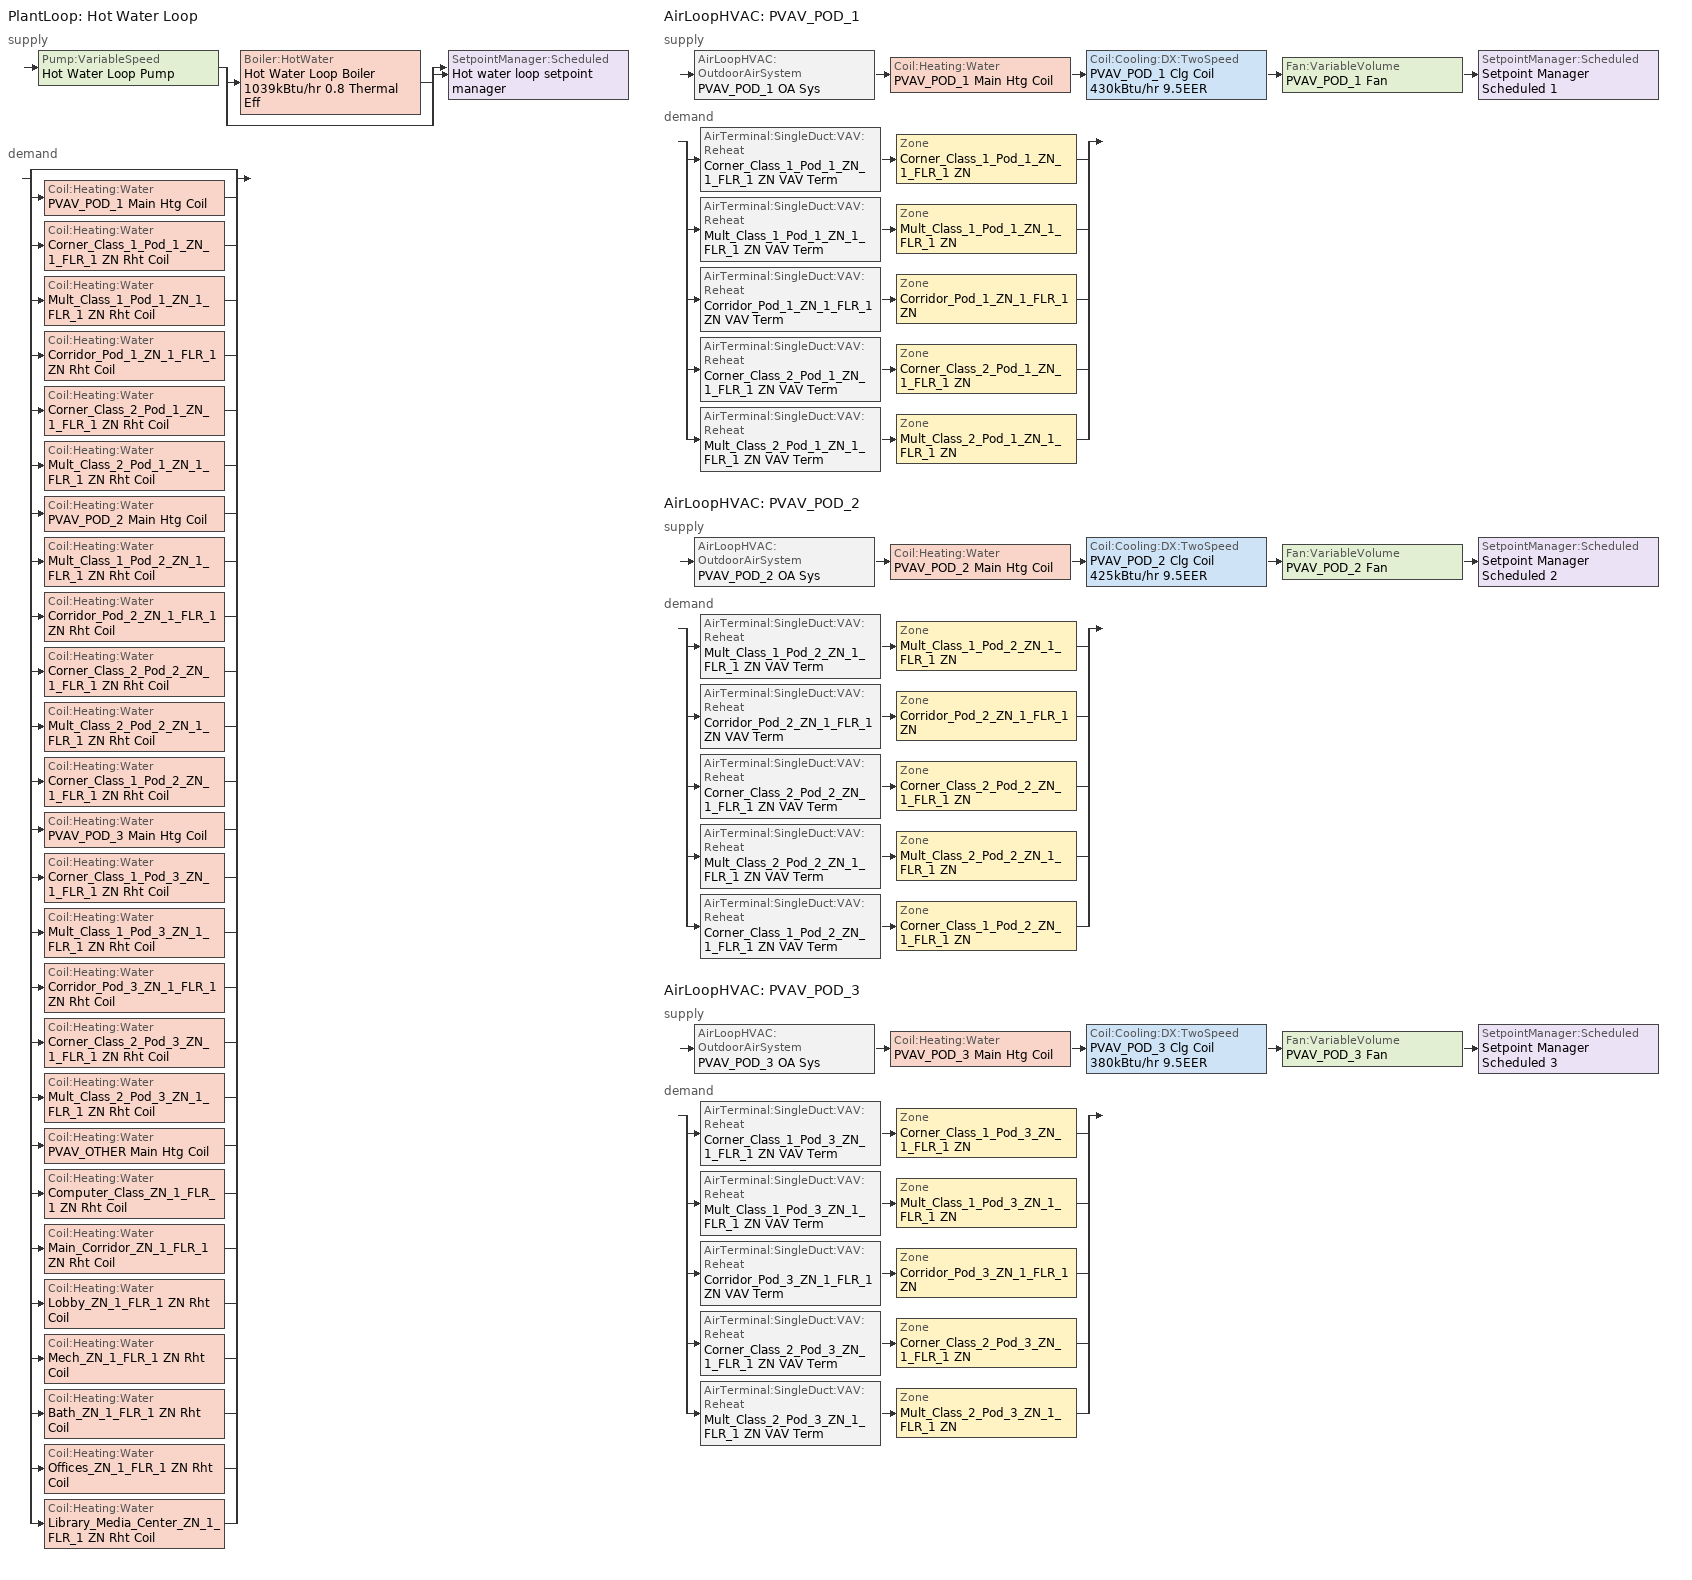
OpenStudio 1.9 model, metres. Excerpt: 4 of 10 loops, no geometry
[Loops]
PlantLoop 'Hot Water Loop'
 supply: Pump:VariableSpeed 'Hot Water Loop Pump' > split
  | Boiler:HotWater 'Hot Water Loop Boiler 1039kBtu/hr 0.8 Thermal Eff'
  | bypass
  join > SetpointManager:Scheduled 'Hot water loop setpoint manager'
 demand: split
  | bypass
  | Coil:Heating:Water 'PVAV_POD_1 Main Htg Coil'
  | Coil:Heating:Water 'Corner_Class_1_Pod_1_ZN_1_FLR_1 ZN Rht Coil'
  | Coil:Heating:Water 'Mult_Class_1_Pod_1_ZN_1_FLR_1 ZN Rht Coil'
  | Coil:Heating:Water 'Corridor_Pod_1_ZN_1_FLR_1 ZN Rht Coil'
  | Coil:Heating:Water 'Corner_Class_2_Pod_1_ZN_1_FLR_1 ZN Rht Coil'
  | Coil:Heating:Water 'Mult_Class_2_Pod_1_ZN_1_FLR_1 ZN Rht Coil'
  | Coil:Heating:Water 'PVAV_POD_2 Main Htg Coil'
  | Coil:Heating:Water 'Mult_Class_1_Pod_2_ZN_1_FLR_1 ZN Rht Coil'
  | Coil:Heating:Water 'Corridor_Pod_2_ZN_1_FLR_1 ZN Rht Coil'
  | Coil:Heating:Water 'Corner_Class_2_Pod_2_ZN_1_FLR_1 ZN Rht Coil'
  | Coil:Heating:Water 'Mult_Class_2_Pod_2_ZN_1_FLR_1 ZN Rht Coil'
  | Coil:Heating:Water 'Corner_Class_1_Pod_2_ZN_1_FLR_1 ZN Rht Coil'
  | Coil:Heating:Water 'PVAV_POD_3 Main Htg Coil'
  | Coil:Heating:Water 'Corner_Class_1_Pod_3_ZN_1_FLR_1 ZN Rht Coil'
  | Coil:Heating:Water 'Mult_Class_1_Pod_3_ZN_1_FLR_1 ZN Rht Coil'
  | Coil:Heating:Water 'Corridor_Pod_3_ZN_1_FLR_1 ZN Rht Coil'
  | Coil:Heating:Water 'Corner_Class_2_Pod_3_ZN_1_FLR_1 ZN Rht Coil'
  | Coil:Heating:Water 'Mult_Class_2_Pod_3_ZN_1_FLR_1 ZN Rht Coil'
  | Coil:Heating:Water 'PVAV_OTHER Main Htg Coil'
  | Coil:Heating:Water 'Computer_Class_ZN_1_FLR_1 ZN Rht Coil'
  | Coil:Heating:Water 'Main_Corridor_ZN_1_FLR_1 ZN Rht Coil'
  | Coil:Heating:Water 'Lobby_ZN_1_FLR_1 ZN Rht Coil'
  | Coil:Heating:Water 'Mech_ZN_1_FLR_1 ZN Rht Coil'
  | Coil:Heating:Water 'Bath_ZN_1_FLR_1 ZN Rht Coil'
  | Coil:Heating:Water 'Offices_ZN_1_FLR_1 ZN Rht Coil'
  | Coil:Heating:Water 'Library_Media_Center_ZN_1_FLR_1 ZN Rht Coil'
AirLoopHVAC 'PVAV_POD_1'
 supply: AirLoopHVAC:OutdoorAirSystem 'PVAV_POD_1 OA Sys' > Coil:Heating:Water 'PVAV_POD_1 Main Htg Coil' > Coil:Cooling:DX:TwoSpeed 'PVAV_POD_1 Clg Coil 430kBtu/hr 9.5EER' > Fan:VariableVolume 'PVAV_POD_1 Fan' > SetpointManager:Scheduled 'Setpoint Manager Scheduled 1'
 demand: split
  | AirTerminal:SingleDuct:VAV:Reheat 'Corner_Class_1_Pod_1_ZN_1_FLR_1 ZN VAV Term' > Zone 'Corner_Class_1_Pod_1_ZN_1_FLR_1 ZN'
  | AirTerminal:SingleDuct:VAV:Reheat 'Mult_Class_1_Pod_1_ZN_1_FLR_1 ZN VAV Term' > Zone 'Mult_Class_1_Pod_1_ZN_1_FLR_1 ZN'
  | AirTerminal:SingleDuct:VAV:Reheat 'Corridor_Pod_1_ZN_1_FLR_1 ZN VAV Term' > Zone 'Corridor_Pod_1_ZN_1_FLR_1 ZN'
  | AirTerminal:SingleDuct:VAV:Reheat 'Corner_Class_2_Pod_1_ZN_1_FLR_1 ZN VAV Term' > Zone 'Corner_Class_2_Pod_1_ZN_1_FLR_1 ZN'
  | AirTerminal:SingleDuct:VAV:Reheat 'Mult_Class_2_Pod_1_ZN_1_FLR_1 ZN VAV Term' > Zone 'Mult_Class_2_Pod_1_ZN_1_FLR_1 ZN'
AirLoopHVAC 'PVAV_POD_2'
 supply: AirLoopHVAC:OutdoorAirSystem 'PVAV_POD_2 OA Sys' > Coil:Heating:Water 'PVAV_POD_2 Main Htg Coil' > Coil:Cooling:DX:TwoSpeed 'PVAV_POD_2 Clg Coil 425kBtu/hr 9.5EER' > Fan:VariableVolume 'PVAV_POD_2 Fan' > SetpointManager:Scheduled 'Setpoint Manager Scheduled 2'
 demand: split
  | AirTerminal:SingleDuct:VAV:Reheat 'Mult_Class_1_Pod_2_ZN_1_FLR_1 ZN VAV Term' > Zone 'Mult_Class_1_Pod_2_ZN_1_FLR_1 ZN'
  | AirTerminal:SingleDuct:VAV:Reheat 'Corridor_Pod_2_ZN_1_FLR_1 ZN VAV Term' > Zone 'Corridor_Pod_2_ZN_1_FLR_1 ZN'
  | AirTerminal:SingleDuct:VAV:Reheat 'Corner_Class_2_Pod_2_ZN_1_FLR_1 ZN VAV Term' > Zone 'Corner_Class_2_Pod_2_ZN_1_FLR_1 ZN'
  | AirTerminal:SingleDuct:VAV:Reheat 'Mult_Class_2_Pod_2_ZN_1_FLR_1 ZN VAV Term' > Zone 'Mult_Class_2_Pod_2_ZN_1_FLR_1 ZN'
  | AirTerminal:SingleDuct:VAV:Reheat 'Corner_Class_1_Pod_2_ZN_1_FLR_1 ZN VAV Term' > Zone 'Corner_Class_1_Pod_2_ZN_1_FLR_1 ZN'
AirLoopHVAC 'PVAV_POD_3'
 supply: AirLoopHVAC:OutdoorAirSystem 'PVAV_POD_3 OA Sys' > Coil:Heating:Water 'PVAV_POD_3 Main Htg Coil' > Coil:Cooling:DX:TwoSpeed 'PVAV_POD_3 Clg Coil 380kBtu/hr 9.5EER' > Fan:VariableVolume 'PVAV_POD_3 Fan' > SetpointManager:Scheduled 'Setpoint Manager Scheduled 3'
 demand: split
  | AirTerminal:SingleDuct:VAV:Reheat 'Corner_Class_1_Pod_3_ZN_1_FLR_1 ZN VAV Term' > Zone 'Corner_Class_1_Pod_3_ZN_1_FLR_1 ZN'
  | AirTerminal:SingleDuct:VAV:Reheat 'Mult_Class_1_Pod_3_ZN_1_FLR_1 ZN VAV Term' > Zone 'Mult_Class_1_Pod_3_ZN_1_FLR_1 ZN'
  | AirTerminal:SingleDuct:VAV:Reheat 'Corridor_Pod_3_ZN_1_FLR_1 ZN VAV Term' > Zone 'Corridor_Pod_3_ZN_1_FLR_1 ZN'
  | AirTerminal:SingleDuct:VAV:Reheat 'Corner_Class_2_Pod_3_ZN_1_FLR_1 ZN VAV Term' > Zone 'Corner_Class_2_Pod_3_ZN_1_FLR_1 ZN'
  | AirTerminal:SingleDuct:VAV:Reheat 'Mult_Class_2_Pod_3_ZN_1_FLR_1 ZN VAV Term' > Zone 'Mult_Class_2_Pod_3_ZN_1_FLR_1 ZN'
[Sizing:Zone] Zone Cooling Design Supply Air Temperature {C}=12.7778; Zone Heating Design Supply Air Temperature {C}=50; Zone Cooling Design Supply Air Humidity Ratio {kg-H2O/kg-air}=0.0085; Zone Heating Design Supply Air Humidity Ratio {kg-H2O/kg-air}=0.008; Cooling Design Air Flow Method=DesignDay; Heating Design Air Flow Method=DesignDay
Mult_Class_1_Pod_2_ZN_1_FLR_1 ZN; Mult_Class_1_Pod_3_ZN_1_FLR_1 ZN; Corridor_Pod_2_ZN_1_FLR_1 ZN; Corner_Class_2_Pod_1_ZN_1_FLR_1 ZN; Corner_Class_1_Pod_2_ZN_1_FLR_1 ZN; Mult_Class_2_Pod_3_ZN_1_FLR_1 ZN; Corner_Class_1_Pod_3_ZN_1_FLR_1 ZN; Corner_Class_2_Pod_3_ZN_1_FLR_1 ZN; Corner_Class_1_Pod_1_ZN_1_FLR_1 ZN; Mult_Class_2_Pod_1_ZN_1_FLR_1 ZN; Mult_Class_2_Pod_2_ZN_1_FLR_1 ZN; Corridor_Pod_1_ZN_1_FLR_1 ZN; Corridor_Pod_3_ZN_1_FLR_1 ZN; Corner_Class_2_Pod_2_ZN_1_FLR_1 ZN; Mult_Class_1_Pod_1_ZN_1_FLR_1 ZN
[Zone equipment]
Mult_Class_1_Pod_2_ZN_1_FLR_1 ZN: Mult_Class_1_Pod_2_ZN_1_FLR_1 ZN VAV Term
Mult_Class_1_Pod_3_ZN_1_FLR_1 ZN: Mult_Class_1_Pod_3_ZN_1_FLR_1 ZN VAV Term
Corridor_Pod_2_ZN_1_FLR_1 ZN: Corridor_Pod_2_ZN_1_FLR_1 ZN VAV Term
Corner_Class_2_Pod_1_ZN_1_FLR_1 ZN: Corner_Class_2_Pod_1_ZN_1_FLR_1 ZN VAV Term
Corner_Class_1_Pod_2_ZN_1_FLR_1 ZN: Corner_Class_1_Pod_2_ZN_1_FLR_1 ZN VAV Term
Mult_Class_2_Pod_3_ZN_1_FLR_1 ZN: Mult_Class_2_Pod_3_ZN_1_FLR_1 ZN VAV Term
Corner_Class_1_Pod_3_ZN_1_FLR_1 ZN: Corner_Class_1_Pod_3_ZN_1_FLR_1 ZN VAV Term
Corner_Class_2_Pod_3_ZN_1_FLR_1 ZN: Corner_Class_2_Pod_3_ZN_1_FLR_1 ZN VAV Term
Corner_Class_1_Pod_1_ZN_1_FLR_1 ZN: Corner_Class_1_Pod_1_ZN_1_FLR_1 ZN VAV Term
Mult_Class_2_Pod_1_ZN_1_FLR_1 ZN: Mult_Class_2_Pod_1_ZN_1_FLR_1 ZN VAV Term
Mult_Class_2_Pod_2_ZN_1_FLR_1 ZN: Mult_Class_2_Pod_2_ZN_1_FLR_1 ZN VAV Term
Corridor_Pod_1_ZN_1_FLR_1 ZN: Corridor_Pod_1_ZN_1_FLR_1 ZN VAV Term
Corridor_Pod_3_ZN_1_FLR_1 ZN: Corridor_Pod_3_ZN_1_FLR_1 ZN VAV Term
Corner_Class_2_Pod_2_ZN_1_FLR_1 ZN: Corner_Class_2_Pod_2_ZN_1_FLR_1 ZN VAV Term
Mult_Class_1_Pod_1_ZN_1_FLR_1 ZN: Mult_Class_1_Pod_1_ZN_1_FLR_1 ZN VAV Term
[PlantLoop]
Hot Water Loop: Fluid Type=Water; Minimum Loop Temperature {C}=10; Plant Loop Volume {m3}=Autocalculate; Load Distribution Scheme=Optimal
[Sizing:Plant]
Hot Water Loop: Loop Type=Heating; Design Loop Exit Temperature {C}=82.2222; Loop Design Temperature Difference {deltaC}=11.1111; Sizing Option=NonCoincident; Zone Timesteps in Averaging Window=1; Coincident Sizing Factor Mode=None
[SetpointManager:Scheduled] Control Variable=Temperature
Name | Schedule
Hot water loop setpoint manager | Hot Water Loop Temp - 180F
Setpoint Manager Scheduled 1 | Supply Air Temp - 55F
Setpoint Manager Scheduled 2 | Supply Air Temp - 55F 1
Setpoint Manager Scheduled 3 | Supply Air Temp - 55F 2
[Pump:VariableSpeed]
Hot Water Loop Pump: Rated Pump Head {Pa}=179344; Motor Efficiency=0.9; Fraction of Motor Inefficiencies to Fluid Stream=0; Coefficient 1 of the Part Load Performance Curve=0; Coefficient 2 of the Part Load Performance Curve=1; Coefficient 3 of the Part Load Performance Curve=0; Coefficient 4 of the Part Load Performance Curve=0; Pump Control Type=Intermittent
[Boiler:HotWater]
Hot Water Loop Boiler 1039kBtu/hr 0.8 Thermal Eff: Fuel Type=NaturalGas; Nominal Thermal Efficiency=0.8; Efficiency Curve Temperature Evaluation Variable=LeavingBoiler; Normalized Boiler Efficiency Curve=Boiler with No Minimum Turndown; Design Water Outlet Temperature {C}=82.2222; Maximum Part Load Ratio=1.2; Water Outlet Upper Temperature Limit {C}=95; Boiler Flow Mode=LeavingSetpointModulated; Parasitic Electric Load {W}=0; Sizing Factor=1
[AirLoopHVAC] Availability Schedule=SchoolPrimary HVACOperationSchd; Design Supply Air Flow Rate {m3/s}=AutoSize
Name | Availability Manager
PVAV_POD_1 | Availability Manager Night Cycle 1
PVAV_POD_2 | Availability Manager Night Cycle 2
PVAV_POD_3 | Availability Manager Night Cycle 3
[AvailabilityManager:NightCycle] Control Type=CycleOnAny
Availability Manager Night Cycle 1; Availability Manager Night Cycle 2; Availability Manager Night Cycle 3
[Sizing:System] Type of Load to Size On=Sensible; Minimum System Air Flow Ratio=0.3; Preheat Design Temperature {C}=7; Preheat Design Humidity Ratio {kg-H2O/kg-Air}=0.008; Precool Design Temperature {C}=12.8; Precool Design Humidity Ratio {kg-H2O/kg-Air}=0.008; Central Cooling Design Supply Air Temperature {C}=12.8; Central Heating Design Supply Air Temperature {C}=16.7; Sizing Option=Coincident; 100% Outdoor Air in Cooling=No; 100% Outdoor Air in Heating=No; Central Cooling Design Supply Air Humidity Ratio {kg-H2O/kg-Air}=0.0085; Central Heating Design Supply Air Humidity Ratio {kg-H2O/kg-Air}=0.008; Cooling Design Air Flow Method=DesignDay; Cooling Design Air Flow Rate {m3/s}=0; Heating Design Air Flow Method=DesignDay; Heating Design Air Flow Rate {m3/s}=0; System Outdoor Air Method=ZoneSum; Zone Maximum Outdoor Air Fraction=1; Cooling Supply Air Flow Rate Per Floor Area {m3/s-m2}=0.00996765; Cooling Fraction of Autosized Cooling Supply Air Flow Rate=1; Cooling Supply Air Flow Rate Per Unit Cooling Capacity {m3/s-W}=3.94755e-05; Heating Supply Air Flow Rate Per Floor Area {m3/s-m2}=0.00996765; Heating Fraction of Autosized Heating Supply Air Flow Rate=1; Heating Fraction of Autosized Cooling Supply Air Flow Rate=1; Heating Supply Air Flow Rate Per Unit Heating Capacity {m3/s-W}=3.15882e-05; Cooling Design Capacity Method=CoolingDesignCapacity; Cooling Design Capacity {W}=autosize; Cooling Design Capacity Per Floor Area {W/m2}=234.7; Fraction of Autosized Cooling Design Capacity=1; Heating Design Capacity Method=HeatingDesignCapacity; Heating Design Capacity {W}=autosize; Heating Design Capacity Per Floor Area {W/m2}=157; Fraction of Autosized Heating Design Capacity=1; Central Cooling Capacity Control Method=OnOff
Name | Design Outdoor Air Flow Rate {m3/s}
PVAV_POD_1 | 3.14602
PVAV_POD_2 | 3.12155
PVAV_POD_3 | 2.66949
[Fan:VariableVolume] Availability Schedule=Always On Discrete; Pressure Rise {Pa}=1389.92; Maximum Flow Rate {m3/s}=Autosize; Fan Power Minimum Flow Rate Input Method=FixedFlowRate; Fan Power Minimum Flow Fraction=0; Fan Power Minimum Air Flow Rate {m3/s}=0; Motor In Airstream Fraction=1; Fan Power Coefficient 1=0.0407599; Fan Power Coefficient 2=0.088045; Fan Power Coefficient 3=-0.0729261; Fan Power Coefficient 4=0.94374; Fan Power Coefficient 5=0
Name | Fan Efficiency | Motor Efficiency
PVAV_POD_1 Fan; PVAV_POD_2 Fan | 0.5915 | 0.91
PVAV_POD_3 Fan | 0.58175 | 0.895
[Coil:Cooling:DX:TwoSpeed] Availability Schedule=Always On Discrete; Rated High Speed Total Cooling Capacity {W}=Autosize; Rated High Speed Sensible Heat Ratio=Autosize; Rated High Speed COP {W/W}=3.2994; Rated High Speed Air Flow Rate {m3/s}=Autosize; Rated Low Speed Total Cooling Capacity {W}=Autosize; Rated Low Speed Sensible Heat Ratio=0.69; Rated Low Speed COP {W/W}=3.2994; Condenser Type=AirCooled; High Speed Evaporative Condenser Effectiveness=0; High Speed Evaporative Condenser Air Flow Rate {m3/s}=Autosize; High Speed Evaporative Condenser Pump Rated Power Consumption {W}=Autosize; Low Speed Evaporative Condenser Effectiveness=0; Low Speed Evaporative Condenser Air Flow Rate {m3/s}=Autosize; Low Speed Evaporative Condenser Pump Rated Power Consumption {W}=Autosize; Basin Heater Capacity {W/K}=10; Basin Heater Setpoint Temperature {C}=2
Name | Total Cooling Capacity Function of Temperature Curve | Total Cooling Capacity Function of Flow Fraction Curve | Energy Input Ratio Function of Temperature Curve | Energy Input Ratio Function of Flow Fraction Curve | Part Load Fraction Correlation Curve | Low Speed Total Cooling Capacity Function of Temperature Curve | Low Speed Energy Input Ratio Function of Temperature Curve
PVAV_POD_1 Clg Coil 430kBtu/hr 9.5EER | Curve Biquadratic 1 | Curve Quadratic 1 | Curve Biquadratic 2 | Curve Quadratic 2 | Curve Quadratic 3 | Curve Biquadratic 3 | Curve Biquadratic 4
PVAV_POD_2 Clg Coil 425kBtu/hr 9.5EER | Curve Biquadratic 5 | Curve Quadratic 4 | Curve Biquadratic 6 | Curve Quadratic 5 | Curve Quadratic 6 | Curve Biquadratic 7 | Curve Biquadratic 8
PVAV_POD_3 Clg Coil 380kBtu/hr 9.5EER | Curve Biquadratic 9 | Curve Quadratic 7 | Curve Biquadratic 10 | Curve Quadratic 8 | Curve Quadratic 9 | Curve Biquadratic 11 | Curve Biquadratic 12
[Coil:Heating:Water] Availability Schedule=Always On Discrete; Rated Inlet Water Temperature {C}=82.2222; Rated Inlet Air Temperature {C}=16.6667; Rated Outlet Water Temperature {C}=71.1111; Rated Outlet Air Temperature {C}=32.2222
PVAV_POD_1 Main Htg Coil; Corner_Class_1_Pod_1_ZN_1_FLR_1 ZN Rht Coil; Mult_Class_1_Pod_1_ZN_1_FLR_1 ZN Rht Coil; Corridor_Pod_1_ZN_1_FLR_1 ZN Rht Coil; Corner_Class_2_Pod_1_ZN_1_FLR_1 ZN Rht Coil; Mult_Class_2_Pod_1_ZN_1_FLR_1 ZN Rht Coil; PVAV_POD_2 Main Htg Coil; Mult_Class_1_Pod_2_ZN_1_FLR_1 ZN Rht Coil; Corridor_Pod_2_ZN_1_FLR_1 ZN Rht Coil; Corner_Class_2_Pod_2_ZN_1_FLR_1 ZN Rht Coil; Mult_Class_2_Pod_2_ZN_1_FLR_1 ZN Rht Coil; Corner_Class_1_Pod_2_ZN_1_FLR_1 ZN Rht Coil; PVAV_POD_3 Main Htg Coil; Corner_Class_1_Pod_3_ZN_1_FLR_1 ZN Rht Coil; Mult_Class_1_Pod_3_ZN_1_FLR_1 ZN Rht Coil; Corridor_Pod_3_ZN_1_FLR_1 ZN Rht Coil; Corner_Class_2_Pod_3_ZN_1_FLR_1 ZN Rht Coil; Mult_Class_2_Pod_3_ZN_1_FLR_1 ZN Rht Coil; PVAV_OTHER Main Htg Coil; Computer_Class_ZN_1_FLR_1 ZN Rht Coil; Main_Corridor_ZN_1_FLR_1 ZN Rht Coil; Lobby_ZN_1_FLR_1 ZN Rht Coil; Mech_ZN_1_FLR_1 ZN Rht Coil; Bath_ZN_1_FLR_1 ZN Rht Coil; Offices_ZN_1_FLR_1 ZN Rht Coil; Library_Media_Center_ZN_1_FLR_1 ZN Rht Coil
[Controller:WaterCoil] Action=Normal; Controller Convergence Tolerance {deltaC}=0.0001; Minimum Actuated Flow {m3/s}=0
Controller Water Coil 1; Controller Water Coil 2; Controller Water Coil 3; Controller Water Coil 4; Controller Water Coil 5; Controller Water Coil 6; Controller Water Coil 7; Controller Water Coil 8; Controller Water Coil 9; Controller Water Coil 10; Controller Water Coil 11; Controller Water Coil 12; Controller Water Coil 13; Controller Water Coil 14; Controller Water Coil 15; Controller Water Coil 16; Controller Water Coil 17; Controller Water Coil 18; Controller Water Coil 19; Controller Water Coil 20; Controller Water Coil 21; Controller Water Coil 22; Controller Water Coil 23; Controller Water Coil 24; Controller Water Coil 25; Controller Water Coil 26
[Controller:OutdoorAir] Minimum Outdoor Air Flow Rate {m3/s}=Autosize; Maximum Outdoor Air Flow Rate {m3/s}=Autosize; Economizer Control Type=NoEconomizer; Economizer Control Action Type=ModulateFlow; Economizer Maximum Limit Dry-Bulb Temperature {C}=28; Economizer Maximum Limit Enthalpy {J/kg}=64000; Economizer Minimum Limit Dry-Bulb Temperature {C}=-100; Lockout Type=LockoutWithCompressor; Minimum Limit Type=FixedMinimum; Minimum Outdoor Air Schedule=SchoolPrimary MinOA_MotorizedDamper_Sched; High Humidity Control=No; Heat Recovery Bypass Control Type=BypassWhenWithinEconomizerLimits
Name | Controller Mechanical Ventilation
Controller Outdoor Air 1 | PVAV_POD_1 Ventilation Controller
Controller Outdoor Air 2 | PVAV_POD_2 Ventilation Controller
Controller Outdoor Air 3 | PVAV_POD_3 Ventilation Controller
[Controller:MechanicalVentilation] Availability Schedule=Always On Discrete; System Outdoor Air Method=ZoneSum
PVAV_POD_1 Ventilation Controller; PVAV_POD_2 Ventilation Controller; PVAV_POD_3 Ventilation Controller
[AirLoopHVAC:OutdoorAirSystem]
Name | Controller
PVAV_POD_1 OA Sys | Controller Outdoor Air 1
PVAV_POD_2 OA Sys | Controller Outdoor Air 2
PVAV_POD_3 OA Sys | Controller Outdoor Air 3
[AirTerminal:SingleDuct:VAV:Reheat] Availability Schedule=Always On Discrete; Maximum Air Flow Rate {m3/s}=Autocalculate; Zone Minimum Air Flow Input Method=Constant; Fixed Minimum Air Flow Rate {m3/s}=0; Maximum Hot Water or Steam Flow Rate {m3/s}=Autocalculate; Minimum Hot Water or Steam Flow Rate {m3/s}=0; Convergence Tolerance=0.001; Damper Heating Action=Reverse; Maximum Flow per Zone Floor Area During Reheat {m3/s-m2}=Autocalculate; Maximum Flow Fraction During Reheat=Autocalculate; Maximum Reheat Air Temperature {C}=35
Name | Constant Minimum Air Flow Fraction | Reheat Coil
Corner_Class_1_Pod_1_ZN_1_FLR_1 ZN VAV Term | 0.7 | Corner_Class_1_Pod_1_ZN_1_FLR_1 ZN Rht Coil
Mult_Class_1_Pod_1_ZN_1_FLR_1 ZN VAV Term | 0.7 | Mult_Class_1_Pod_1_ZN_1_FLR_1 ZN Rht Coil
Corridor_Pod_1_ZN_1_FLR_1 ZN VAV Term | 0.3 | Corridor_Pod_1_ZN_1_FLR_1 ZN Rht Coil
Corner_Class_2_Pod_1_ZN_1_FLR_1 ZN VAV Term | 0.7 | Corner_Class_2_Pod_1_ZN_1_FLR_1 ZN Rht Coil
Mult_Class_2_Pod_1_ZN_1_FLR_1 ZN VAV Term | 0.7 | Mult_Class_2_Pod_1_ZN_1_FLR_1 ZN Rht Coil
Mult_Class_1_Pod_2_ZN_1_FLR_1 ZN VAV Term | 0.7 | Mult_Class_1_Pod_2_ZN_1_FLR_1 ZN Rht Coil
Corridor_Pod_2_ZN_1_FLR_1 ZN VAV Term | 0.3 | Corridor_Pod_2_ZN_1_FLR_1 ZN Rht Coil
Corner_Class_2_Pod_2_ZN_1_FLR_1 ZN VAV Term | 0.7 | Corner_Class_2_Pod_2_ZN_1_FLR_1 ZN Rht Coil
Mult_Class_2_Pod_2_ZN_1_FLR_1 ZN VAV Term | 0.7 | Mult_Class_2_Pod_2_ZN_1_FLR_1 ZN Rht Coil
Corner_Class_1_Pod_2_ZN_1_FLR_1 ZN VAV Term | 0.7 | Corner_Class_1_Pod_2_ZN_1_FLR_1 ZN Rht Coil
Corner_Class_1_Pod_3_ZN_1_FLR_1 ZN VAV Term | 0.7 | Corner_Class_1_Pod_3_ZN_1_FLR_1 ZN Rht Coil
Mult_Class_1_Pod_3_ZN_1_FLR_1 ZN VAV Term | 0.7 | Mult_Class_1_Pod_3_ZN_1_FLR_1 ZN Rht Coil
Corridor_Pod_3_ZN_1_FLR_1 ZN VAV Term | 0.3 | Corridor_Pod_3_ZN_1_FLR_1 ZN Rht Coil
Corner_Class_2_Pod_3_ZN_1_FLR_1 ZN VAV Term | 0.7 | Corner_Class_2_Pod_3_ZN_1_FLR_1 ZN Rht Coil
Mult_Class_2_Pod_3_ZN_1_FLR_1 ZN VAV Term | 0.7 | Mult_Class_2_Pod_3_ZN_1_FLR_1 ZN Rht Coil
[Refrigeration:Compressor] Rated Return Gas Temperature {C}=18.3; Rated Subcooling {deltaC}=0
Name | Refrigeration Compressor Power Curve | Refrigeration Compressor Capacity Curve
Refrigeration Compressor 1 | Refrigeration Compressor Power Curve | Refrigeration Compressor Capacity Curve
Refrigeration Compressor 2 | Refrigeration Compressor Power Curve 1 | Refrigeration Compressor Capacity Curve 1
[Schedule:Ruleset]
Name | Default Day Schedule | Summer Design Day Schedule | Winter Design Day Schedule
Hot Water Loop Temp - 180F | Hot Water Loop Temp - 180F Default
SchoolPrimary HVACOperationSchd | SchoolPrimary HVACOperationSchd Default | SchoolPrimary HVACOperationSchd Summer Design Day | SchoolPrimary HVACOperationSchd Winter Design Day
SchoolPrimary MinOA_MotorizedDamper_Sched | SchoolPrimary MinOA_MotorizedDamper_Sched Default | SchoolPrimary MinOA_MotorizedDamper_Sched Summer Design Day | SchoolPrimary MinOA_MotorizedDamper_Sched Winter Design Day
Supply Air Temp - 55F | Supply Air Temp - 55F Default
Supply Air Temp - 55F 1 | Supply Air Temp - 55F Default 1
Supply Air Temp - 55F 2 | Supply Air Temp - 55F Default 2
[Schedule:Day]
Hot Water Loop Temp - 180F Default: 24, 0, 82.2222
SchoolPrimary HVACOperationSchd Default; SchoolPrimary MinOA_MotorizedDamper_Sched Default: 24, 0, 0
SchoolPrimary HVACOperationSchd Winter Design Day; SchoolPrimary HVACOperationSchd Summer Design Day; SchoolPrimary HVACOperationSchd Summer Design Day 1: 7, 0, 0, 21, 0, 1, 24, 0, 0
SchoolPrimary MinOA_MotorizedDamper_Sched Winter Design Day; SchoolPrimary MinOA_MotorizedDamper_Sched Summer Design Day; SchoolPrimary MinOA_MotorizedDamper_Sched Summer Design Day 1: 8, 0, 0, 21, 0, 1, 24, 0, 0
Supply Air Temp - 55F Default; Supply Air Temp - 55F Default 1; Supply Air Temp - 55F Default 2: 24, 0, 12.7778
[Schedule:Rule] Rule Order=0; Apply Monday=Yes; Apply Tuesday=Yes; Apply Wednesday=Yes; Apply Thursday=Yes; Apply Friday=Yes; Date Specification Type=DateRange; Start Month=1; Start Day=1; End Month=12; End Day=31
Name | Schedule Ruleset | Day Schedule
Schedule Rule 59 | SchoolPrimary HVACOperationSchd | SchoolPrimary HVACOperationSchd Summer Design Day 1
Schedule Rule 60 | SchoolPrimary MinOA_MotorizedDamper_Sched | SchoolPrimary MinOA_MotorizedDamper_Sched Summer Design Day 1
[Schedule:Constant]
Always On Discrete: Value=1
[Curve:Biquadratic] Minimum Value of x {BasedOnField A2}=17; Maximum Value of x {BasedOnField A2}=22; Minimum Value of y {BasedOnField A3}=13; Maximum Value of y {BasedOnField A3}=46
Name | Coefficient1 Constant | Coefficient2 x | Coefficient3 x**2 | Coefficient4 y | Coefficient5 y**2 | Coefficient6 x*y
Curve Biquadratic 1; Curve Biquadratic 3; Curve Biquadratic 5; Curve Biquadratic 7; Curve Biquadratic 9; Curve Biquadratic 11 | 0.42415 | 0.04426 | -0.00042 | 0.00333 | -8e-005 | -0.00021
Curve Biquadratic 2; Curve Biquadratic 4; Curve Biquadratic 6; Curve Biquadratic 8; Curve Biquadratic 10; Curve Biquadratic 12 | 1.23649 | -0.02431 | 0.00057 | -0.01434 | 0.00063 | -0.00038
[Curve:Quadratic]
Name | Coefficient1 Constant | Coefficient2 x | Coefficient3 x**2 | Minimum Value of x {BasedOnField A2} | Maximum Value of x {BasedOnField A2}
Curve Quadratic 1; Curve Quadratic 4; Curve Quadratic 7 | 0.77136 | 0.34053 | -0.11088 | 0.75918 | 1.13877
Curve Quadratic 2; Curve Quadratic 5; Curve Quadratic 8 | 1.2055 | -0.32953 | 0.12308 | 0.75918 | 1.13877
Curve Quadratic 3; Curve Quadratic 6; Curve Quadratic 9 | 0.771 | 0.229 | 0 | 0 | 1
[Curve:Cubic]
Boiler with No Minimum Turndown: Coefficient1 Constant=0.7463; Coefficient2 x=1.3196; Coefficient3 x**2=-2.2154; Coefficient4 x**3=1.1674; Minimum Value of x {BasedOnField A2}=0; Maximum Value of x {BasedOnField A2}=1.3
[Curve:Bicubic] Minimum Value of x {BasedOnField A2}=-23.3; Maximum Value of x {BasedOnField A2}=7.2; Minimum Value of y {BasedOnField A3}=10; Maximum Value of y {BasedOnField A3}=60; Input Unit Type for X=Temperature; Input Unit Type for Y=Temperature
Name | Coefficient1 Constant | Coefficient2 x | Coefficient3 x**2 | Coefficient4 y | Coefficient5 y**2 | Coefficient6 x*y | Coefficient7 x**3 | Coefficient8 y**3 | Coefficient9 x**2*y | Coefficient10 x*y**2 | Output Unit Type
Refrigeration Compressor Power Curve; Refrigeration Compressor Power Curve 1 | 4451.46 | -166.108 | -5.35664 | 263.553 | -0.958849 | 8.09252 | -0.0239354 | 0.000633306 | 0.0778798 | -0.0167386 | Power
Refrigeration Compressor Capacity Curve; Refrigeration Compressor Capacity Curve 1 | 83249.9 | 3147.96 | 44.9276 | -1035.51 | 3.74692 | -37.3907 | 0.179897 | -0.0199971 | -0.481641 | 0.0428673 | Capacity
